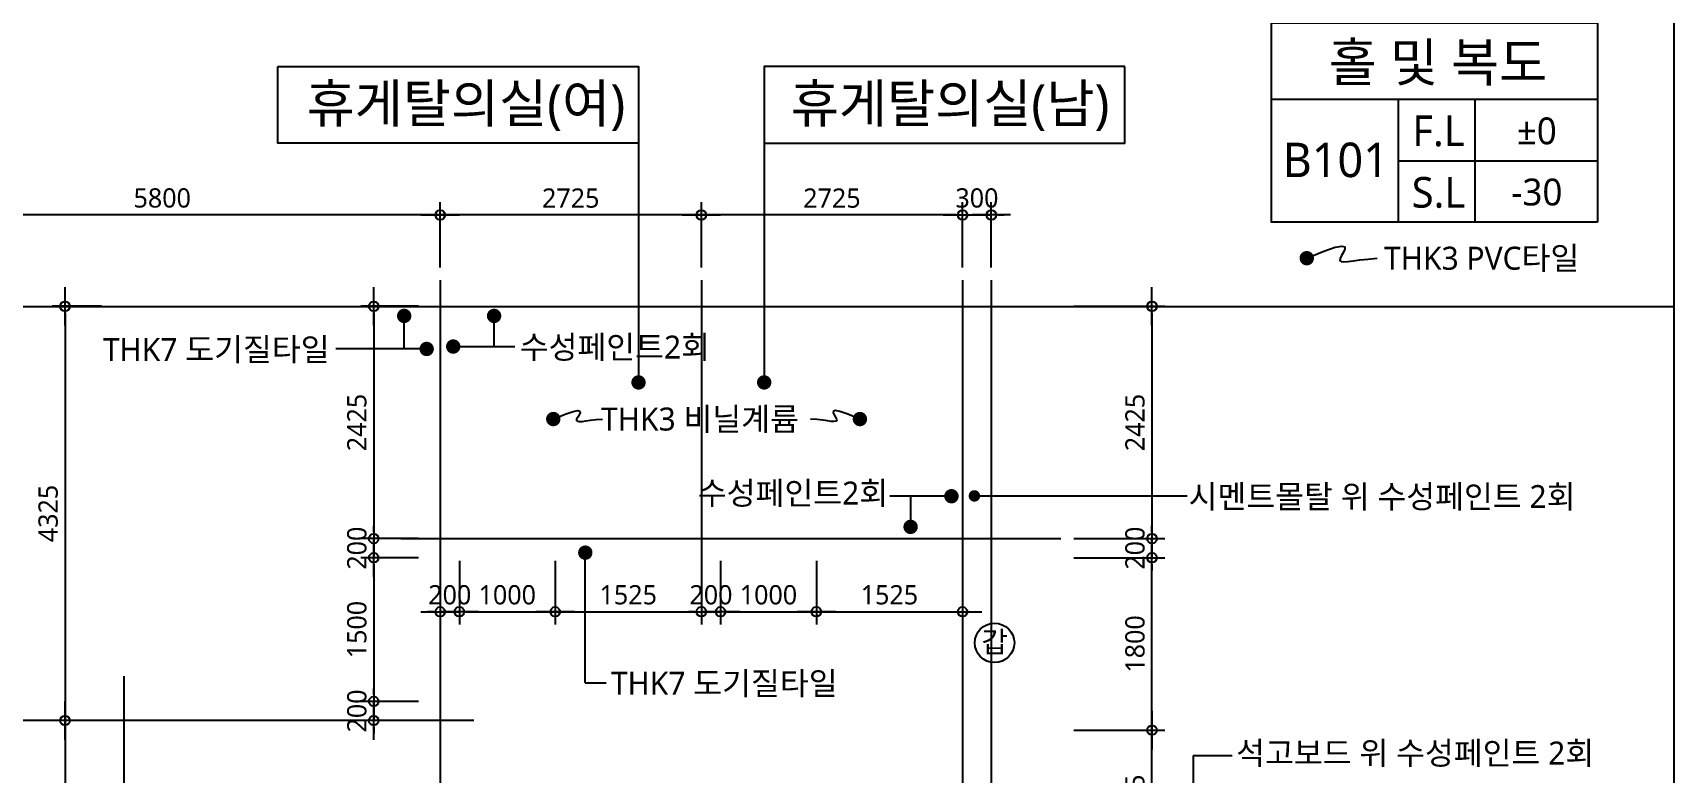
# Model space of a CAD drawing. Header units: millimetres. Extents: x 3775 to 244986, y 1861 to 55808.
# Drawn here: x 217558 to 234683, y 19108 to 26839 of the extents above; entities that cross this region are included whole.
import ezdxf
from ezdxf.enums import TextEntityAlignment as Align

# ---------------------------------------------------------------- set-up
doc = ezdxf.new("R2010")
doc.units = ezdxf.units.MM
doc.header["$LTSCALE"] = 100
doc.header["$MEASUREMENT"] = 0
doc.header["$PDSIZE"] = -10
doc.linetypes.add('CEN', pattern=[62, 60, -1, 0, -1])
doc.layers.get('0').update_dxf_attribs({"linetype": 'CONTINUOUS'})
doc.layers.get('Defpoints').update_dxf_attribs({"color": 171, "linetype": 'CONTINUOUS'})
for name, color, linetype in [('CEN(ST)', 1, 'CEN'), ('LED', 7, 'CONTINUOUS'), ('NDIM', 7, 'CONTINUOUS'), ('TEXT(MIN)', 7, 'CONTINUOUS'), ('TEXT(NOTE小)', 1, 'CONTINUOUS'), ('TEXT(실명)', 3, 'CONTINUOUS'), ('TEXT-기입', 6, 'CONTINUOUS'), ('TITLE', 7, 'CONTINUOUS')]:
    doc.layers.add(name, color=color, linetype=linetype)
doc.styles.add('CGS', font='cgse', dxfattribs={"bigfont": 'cgs'})
doc.styles.add('나눔바른고딕', font='NanumBarunGothic.ttf')
doc.dimstyles.new('NDIM 1200', dxfattribs={"dimscale": 75, "dimtxt": 3, "dimasz": 1, "dimexe": 2, "dimexo": 2, "dimgap": 1, "dimtad": 1, "dimdec": 0, "dimdsep": 46, "dimtxsty": 'CGS', "dimblk": 'DOT0', "dimcen": 1, "dimdle": 8, "dimclrd": 256, "dimclre": 256, "dimclrt": 256, "dimadec": 0, "dimazin": 0, "dimtfac": 1, "dimtdec": 0, "dimtix": 1, "dimtmove": 2, "dimatfit": 3, "dimldrblk": 'DOT0', "dimfxl": 1, "dimtolj": 1, "dimtzin": 0, "dimlwd": -1, "dimlwe": -1, "dimarcsym": 0})

# ---------------------------------------------------------------- blocks, each defined once
blk = doc.blocks.new('DOT0')
blk.add_line((-3, 0), (3, 0))
at = {"color": 6}
blk.add_circle((0, 0), 0.75, dxfattribs=at)
blk = doc.blocks.new('*D339')
at = {"layer": 'Defpoints', "color": 0, "ltscale": 0.4, "transparency": 16777216}
for p in [(234683, 28133), (236183, 28133), (234683, 23983)]:
    blk.add_point(p, dxfattribs=at)
at = {"layer": 'NDIM', "ltscale": 0.4, "transparency": 16777216}
for p, q in [((234883, 28133), (236383, 28133)), ((236183, 24083), (236183, 28033)), ((234883, 23983), (236383, 23983))]:
    blk.add_line(p, q, dxfattribs=at)
at = {"layer": 'NDIM', "ltscale": 0.4, "transparency": 16777216, "xscale": 100, "yscale": 100, "zscale": 100}
for p, rotation in [((236183, 28133), 90), ((236183, 23983), 270)]:
    blk.add_blockref('DOT0', p, dxfattribs=dict(at, rotation=rotation))
at = {"layer": 'NDIM', "ltscale": 0.4, "transparency": 16777216, "insert": (235920, 26058), "char_height": 300, "attachment_point": 5, "rotation": 90, "style": '나눔바른고딕'}
blk.add_mtext('\\A1;4150', dxfattribs=at)
blk = doc.blocks.new('*D340')
at = {"layer": 'Defpoints', "color": 0, "ltscale": 0.4, "transparency": 16777216}
for p in [(234683, 23983), (234683, 18033), (236183, 18033)]:
    blk.add_point(p, dxfattribs=at)
at = {"layer": 'NDIM', "ltscale": 0.4, "transparency": 16777216}
for p, q in [((234883, 23983), (236383, 23983)), ((236183, 23883), (236183, 18133)), ((234883, 18033), (236383, 18033))]:
    blk.add_line(p, q, dxfattribs=at)
at = {"layer": 'NDIM', "ltscale": 0.4, "transparency": 16777216, "xscale": 100, "yscale": 100, "zscale": 100}
for p, rotation in [((236183, 23983), 90), ((236183, 18033), 270)]:
    blk.add_blockref('DOT0', p, dxfattribs=dict(at, rotation=rotation))
at = {"layer": 'NDIM', "ltscale": 0.4, "transparency": 16777216, "insert": (235920, 21008), "char_height": 300, "attachment_point": 5, "rotation": 90, "style": '나눔바른고딕'}
blk.add_mtext('\\A1;5950', dxfattribs=at)
blk = doc.blocks.new('*D342')
at = {"layer": 'Defpoints', "color": 0, "ltscale": 0.4, "transparency": 16777216}
for p in [(234683, 28133), (234683, 11633), (236883, 11633)]:
    blk.add_point(p, dxfattribs=at)
at = {"layer": 'NDIM', "ltscale": 0.4, "transparency": 16777216}
for p, q in [((234883, 28133), (237083, 28133)), ((236883, 28033), (236883, 11733)), ((234883, 11633), (237083, 11633))]:
    blk.add_line(p, q, dxfattribs=at)
at = {"layer": 'NDIM', "ltscale": 0.4, "transparency": 16777216, "xscale": 100, "yscale": 100, "zscale": 100}
for p, rotation in [((236883, 28133), 90), ((236883, 11633), 270)]:
    blk.add_blockref('DOT0', p, dxfattribs=dict(at, rotation=rotation))
at = {"layer": 'NDIM', "ltscale": 0.4, "transparency": 16777216, "insert": (236620, 19883), "char_height": 300, "attachment_point": 5, "rotation": 90, "style": '나눔바른고딕'}
blk.add_mtext('\\A1;16500', dxfattribs=at)
blk = doc.blocks.new('*D456')
at = {"layer": 'Defpoints', "color": 0, "ltscale": 0.4, "transparency": 16777216}
for p in [(221808, 24937), (221808, 24256), (224533, 24256)]:
    blk.add_point(p, dxfattribs=at)
at = {"layer": 'NDIM', "ltscale": 0.4, "transparency": 16777216}
for p, q in [((221808, 24390), (221808, 25071)), ((224533, 24390), (224533, 25071)), ((224466, 24937), (221875, 24937))]:
    blk.add_line(p, q, dxfattribs=at)
at = {"layer": 'NDIM', "ltscale": 0.4, "transparency": 16777216, "xscale": 67, "yscale": 67, "zscale": 67, "rotation": 180}
blk.add_blockref('DOT0', (221808, 24937), dxfattribs=at)
at = {"layer": 'NDIM', "ltscale": 0.4, "transparency": 16777216, "xscale": 67, "yscale": 67, "zscale": 67}
blk.add_blockref('DOT0', (224533, 24937), dxfattribs=at)
at = {"layer": 'NDIM', "ltscale": 0.4, "transparency": 16777216, "insert": (223170, 25112), "char_height": 201, "attachment_point": 5, "style": '나눔바른고딕'}
blk.add_mtext('\\A1;2725', dxfattribs=at)
blk = doc.blocks.new('*D457')
at = {"layer": 'Defpoints', "color": 0, "ltscale": 0.4, "transparency": 16777216}
for p in [(224533, 24937), (224533, 24256), (227258, 24256)]:
    blk.add_point(p, dxfattribs=at)
at = {"layer": 'NDIM', "ltscale": 0.4, "transparency": 16777216}
for p, q in [((224533, 24390), (224533, 25071)), ((227258, 24390), (227258, 25071)), ((227191, 24937), (224600, 24937))]:
    blk.add_line(p, q, dxfattribs=at)
at = {"layer": 'NDIM', "ltscale": 0.4, "transparency": 16777216, "xscale": 67, "yscale": 67, "zscale": 67, "rotation": 180}
blk.add_blockref('DOT0', (224533, 24937), dxfattribs=at)
at = {"layer": 'NDIM', "ltscale": 0.4, "transparency": 16777216, "xscale": 67, "yscale": 67, "zscale": 67}
blk.add_blockref('DOT0', (227258, 24937), dxfattribs=at)
at = {"layer": 'NDIM', "ltscale": 0.4, "transparency": 16777216, "insert": (225895, 25112), "char_height": 201, "attachment_point": 5, "style": '나눔바른고딕'}
blk.add_mtext('\\A1;2725', dxfattribs=at)
blk = doc.blocks.new('*D458')
at = {"layer": 'Defpoints', "color": 0, "ltscale": 0.4, "transparency": 16777216}
for p in [(227558, 24937), (227258, 24256), (227558, 24256)]:
    blk.add_point(p, dxfattribs=at)
at = {"layer": 'NDIM', "ltscale": 0.4, "transparency": 16777216}
for p, q in [((227258, 24390), (227258, 25071)), ((227558, 24390), (227558, 25071)), ((227191, 24937), (227124, 24937)), ((227258, 24937), (227558, 24937)), ((227625, 24937), (227692, 24937))]:
    blk.add_line(p, q, dxfattribs=at)
at = {"layer": 'NDIM', "ltscale": 0.4, "transparency": 16777216, "xscale": 67, "yscale": 67, "zscale": 67}
blk.add_blockref('DOT0', (227258, 24937), dxfattribs=at)
at = {"layer": 'NDIM', "ltscale": 0.4, "transparency": 16777216, "xscale": 67, "yscale": 67, "zscale": 67, "rotation": 180}
blk.add_blockref('DOT0', (227558, 24937), dxfattribs=at)
at = {"layer": 'NDIM', "ltscale": 0.4, "transparency": 16777216, "insert": (227408, 25113), "char_height": 201, "attachment_point": 5, "style": '나눔바른고딕'}
blk.add_mtext('\\A1;300', dxfattribs=at)
blk = doc.blocks.new('*D477')
at = {"layer": 'Defpoints', "color": 0, "ltscale": 0.4, "transparency": 16777216}
for p in [(221716, 23983), (221115, 21558), (221716, 21558)]:
    blk.add_point(p, dxfattribs=at)
at = {"layer": 'NDIM', "ltscale": 0.4, "transparency": 16777216}
for p, q in [((221582, 23983), (220981, 23983)), ((221115, 23916), (221115, 21625)), ((221582, 21558), (220981, 21558))]:
    blk.add_line(p, q, dxfattribs=at)
at = {"layer": 'NDIM', "ltscale": 0.4, "transparency": 16777216, "xscale": 67, "yscale": 67, "zscale": 67}
for p, rotation in [((221115, 23983), 90), ((221115, 21558), 270)]:
    blk.add_blockref('DOT0', p, dxfattribs=dict(at, rotation=rotation))
at = {"layer": 'NDIM', "ltscale": 0.4, "transparency": 16777216, "insert": (220939, 22770), "char_height": 201, "attachment_point": 5, "rotation": 90, "style": '나눔바른고딕'}
blk.add_mtext('\\A1;2425', dxfattribs=at)
blk = doc.blocks.new('*D478')
at = {"layer": 'Defpoints', "color": 0, "ltscale": 0.4, "transparency": 16777216}
for p in [(221716, 21558), (221115, 21358), (221716, 21358)]:
    blk.add_point(p, dxfattribs=at)
at = {"layer": 'NDIM', "ltscale": 0.4, "transparency": 16777216}
for p, q in [((221115, 21625), (221115, 21692)), ((221582, 21558), (220981, 21558)), ((221115, 21558), (221115, 21358)), ((221582, 21358), (220981, 21358)), ((221115, 21291), (221115, 21224))]:
    blk.add_line(p, q, dxfattribs=at)
at = {"layer": 'NDIM', "ltscale": 0.4, "transparency": 16777216, "xscale": 67, "yscale": 67, "zscale": 67}
for p, rotation in [((221115, 21558), 270), ((221115, 21358), 90)]:
    blk.add_blockref('DOT0', p, dxfattribs=dict(at, rotation=rotation))
at = {"layer": 'NDIM', "ltscale": 0.4, "transparency": 16777216, "insert": (220939, 21458), "char_height": 201, "attachment_point": 5, "rotation": 90, "style": '나눔바른고딕'}
blk.add_mtext('\\A1;200', dxfattribs=at)
blk = doc.blocks.new('*D479')
at = {"layer": 'Defpoints', "color": 0, "ltscale": 0.4, "transparency": 16777216}
for p in [(221716, 21358), (221115, 19858), (221716, 19858)]:
    blk.add_point(p, dxfattribs=at)
at = {"layer": 'NDIM', "ltscale": 0.4, "transparency": 16777216}
for p, q in [((221582, 21358), (220981, 21358)), ((221115, 21291), (221115, 19925)), ((221582, 19858), (220981, 19858))]:
    blk.add_line(p, q, dxfattribs=at)
at = {"layer": 'NDIM', "ltscale": 0.4, "transparency": 16777216, "xscale": 67, "yscale": 67, "zscale": 67}
for p, rotation in [((221115, 21358), 90), ((221115, 19858), 270)]:
    blk.add_blockref('DOT0', p, dxfattribs=dict(at, rotation=rotation))
at = {"layer": 'NDIM', "ltscale": 0.4, "transparency": 16777216, "insert": (220939, 20608), "char_height": 201, "attachment_point": 5, "rotation": 90, "style": '나눔바른고딕'}
blk.add_mtext('\\A1;1500', dxfattribs=at)
blk = doc.blocks.new('*D480')
at = {"layer": 'Defpoints', "color": 0, "ltscale": 0.4, "transparency": 16777216}
for p in [(221716, 19858), (221115, 19658), (221716, 19658)]:
    blk.add_point(p, dxfattribs=at)
at = {"layer": 'NDIM', "ltscale": 0.4, "transparency": 16777216}
for p, q in [((221115, 19925), (221115, 19992)), ((221582, 19858), (220981, 19858)), ((221115, 19858), (221115, 19658)), ((221582, 19658), (220981, 19658)), ((221115, 19591), (221115, 19524))]:
    blk.add_line(p, q, dxfattribs=at)
at = {"layer": 'NDIM', "ltscale": 0.4, "transparency": 16777216, "xscale": 67, "yscale": 67, "zscale": 67}
for p, rotation in [((221115, 19858), 270), ((221115, 19658), 90)]:
    blk.add_blockref('DOT0', p, dxfattribs=dict(at, rotation=rotation))
at = {"layer": 'NDIM', "ltscale": 0.4, "transparency": 16777216, "insert": (220939, 19758), "char_height": 201, "attachment_point": 5, "rotation": 90, "style": '나눔바른고딕'}
blk.add_mtext('\\A1;200', dxfattribs=at)
blk = doc.blocks.new('*D481')
at = {"layer": 'Defpoints', "color": 0, "ltscale": 0.4, "transparency": 16777216}
for p in [(218408, 19658), (217894, 15258), (218408, 15258)]:
    blk.add_point(p, dxfattribs=at)
at = {"layer": 'NDIM', "ltscale": 0.4, "transparency": 16777216}
for p, q in [((218274, 19658), (217760, 19658)), ((217894, 19591), (217894, 15325)), ((218274, 15258), (217760, 15258))]:
    blk.add_line(p, q, dxfattribs=at)
at = {"layer": 'NDIM', "ltscale": 0.4, "transparency": 16777216, "xscale": 67, "yscale": 67, "zscale": 67}
for p, rotation in [((217894, 19658), 90), ((217894, 15258), 270)]:
    blk.add_blockref('DOT0', p, dxfattribs=dict(at, rotation=rotation))
at = {"layer": 'NDIM', "ltscale": 0.4, "transparency": 16777216, "insert": (217718, 17458), "char_height": 201, "attachment_point": 5, "rotation": 90, "style": '나눔바른고딕'}
blk.add_mtext('\\A1;4400', dxfattribs=at)
blk = doc.blocks.new('*D488')
at = {"layer": 'Defpoints', "color": 0, "ltscale": 0.4, "transparency": 16777216}
for p in [(218408, 23983), (217894, 19658), (218408, 19658)]:
    blk.add_point(p, dxfattribs=at)
at = {"layer": 'NDIM', "ltscale": 0.4, "transparency": 16777216}
for p, q in [((218274, 23983), (217760, 23983)), ((217894, 23916), (217894, 19725)), ((218274, 19658), (217760, 19658))]:
    blk.add_line(p, q, dxfattribs=at)
at = {"layer": 'NDIM', "ltscale": 0.4, "transparency": 16777216, "xscale": 67, "yscale": 67, "zscale": 67}
for p, rotation in [((217894, 23983), 90), ((217894, 19658), 270)]:
    blk.add_blockref('DOT0', p, dxfattribs=dict(at, rotation=rotation))
at = {"layer": 'NDIM', "ltscale": 0.4, "transparency": 16777216, "insert": (217718, 21820), "char_height": 201, "attachment_point": 5, "rotation": 90, "style": '나눔바른고딕'}
blk.add_mtext('\\A1;4325', dxfattribs=at)
blk = doc.blocks.new('*D489')
at = {"layer": 'Defpoints', "color": 0, "ltscale": 0.4, "transparency": 16777216}
for p in [(221808, 21458), (222008, 21458), (222008, 20794)]:
    blk.add_point(p, dxfattribs=at)
at = {"layer": 'NDIM', "ltscale": 0.4, "transparency": 16777216}
for p, q in [((221808, 21324), (221808, 20660)), ((222008, 21324), (222008, 20660)), ((221741, 20794), (221674, 20794)), ((221808, 20794), (222008, 20794)), ((222075, 20794), (222142, 20794))]:
    blk.add_line(p, q, dxfattribs=at)
at = {"layer": 'NDIM', "ltscale": 0.4, "transparency": 16777216, "xscale": 67, "yscale": 67, "zscale": 67}
blk.add_blockref('DOT0', (221808, 20794), dxfattribs=at)
at = {"layer": 'NDIM', "ltscale": 0.4, "transparency": 16777216, "xscale": 67, "yscale": 67, "zscale": 67, "rotation": 180}
blk.add_blockref('DOT0', (222008, 20794), dxfattribs=at)
at = {"layer": 'NDIM', "ltscale": 0.4, "transparency": 16777216, "insert": (221908, 20970), "char_height": 201, "attachment_point": 5, "style": '나눔바른고딕'}
blk.add_mtext('\\A1;200', dxfattribs=at)
blk = doc.blocks.new('*D490')
at = {"layer": 'Defpoints', "color": 0, "ltscale": 0.4, "transparency": 16777216}
for p in [(222008, 21458), (223008, 21458), (223008, 20794)]:
    blk.add_point(p, dxfattribs=at)
at = {"layer": 'NDIM', "ltscale": 0.4, "transparency": 16777216}
for p, q in [((222008, 21324), (222008, 20660)), ((223008, 21324), (223008, 20660)), ((222075, 20794), (222941, 20794))]:
    blk.add_line(p, q, dxfattribs=at)
at = {"layer": 'NDIM', "ltscale": 0.4, "transparency": 16777216, "xscale": 67, "yscale": 67, "zscale": 67, "rotation": 180}
blk.add_blockref('DOT0', (222008, 20794), dxfattribs=at)
at = {"layer": 'NDIM', "ltscale": 0.4, "transparency": 16777216, "xscale": 67, "yscale": 67, "zscale": 67}
blk.add_blockref('DOT0', (223008, 20794), dxfattribs=at)
at = {"layer": 'NDIM', "ltscale": 0.4, "transparency": 16777216, "insert": (222508, 20970), "char_height": 201, "attachment_point": 5, "style": '나눔바른고딕'}
blk.add_mtext('\\A1;1000', dxfattribs=at)
blk = doc.blocks.new('*D491')
at = {"layer": 'Defpoints', "color": 0, "ltscale": 0.4, "transparency": 16777216}
for p in [(223008, 21458), (224533, 21458), (224533, 20794)]:
    blk.add_point(p, dxfattribs=at)
at = {"layer": 'NDIM', "ltscale": 0.4, "transparency": 16777216}
for p, q in [((223008, 21324), (223008, 20660)), ((224533, 21324), (224533, 20660)), ((223075, 20794), (224466, 20794))]:
    blk.add_line(p, q, dxfattribs=at)
at = {"layer": 'NDIM', "ltscale": 0.4, "transparency": 16777216, "xscale": 67, "yscale": 67, "zscale": 67, "rotation": 180}
blk.add_blockref('DOT0', (223008, 20794), dxfattribs=at)
at = {"layer": 'NDIM', "ltscale": 0.4, "transparency": 16777216, "xscale": 67, "yscale": 67, "zscale": 67}
blk.add_blockref('DOT0', (224533, 20794), dxfattribs=at)
at = {"layer": 'NDIM', "ltscale": 0.4, "transparency": 16777216, "insert": (223770, 20970), "char_height": 201, "attachment_point": 5, "style": '나눔바른고딕'}
blk.add_mtext('\\A1;1525', dxfattribs=at)
blk = doc.blocks.new('*D492')
at = {"layer": 'Defpoints', "color": 0, "ltscale": 0.4, "transparency": 16777216}
for p in [(224533, 21458), (224733, 21458), (224733, 20794)]:
    blk.add_point(p, dxfattribs=at)
at = {"layer": 'NDIM', "ltscale": 0.4, "transparency": 16777216}
for p, q in [((224533, 21324), (224533, 20660)), ((224733, 21324), (224733, 20660)), ((224466, 20794), (224399, 20794)), ((224533, 20794), (224733, 20794)), ((224800, 20794), (224867, 20794))]:
    blk.add_line(p, q, dxfattribs=at)
at = {"layer": 'NDIM', "ltscale": 0.4, "transparency": 16777216, "xscale": 67, "yscale": 67, "zscale": 67}
blk.add_blockref('DOT0', (224533, 20794), dxfattribs=at)
at = {"layer": 'NDIM', "ltscale": 0.4, "transparency": 16777216, "xscale": 67, "yscale": 67, "zscale": 67, "rotation": 180}
blk.add_blockref('DOT0', (224733, 20794), dxfattribs=at)
at = {"layer": 'NDIM', "ltscale": 0.4, "transparency": 16777216, "insert": (224633, 20970), "char_height": 201, "attachment_point": 5, "style": '나눔바른고딕'}
blk.add_mtext('\\A1;200', dxfattribs=at)
blk = doc.blocks.new('*D493')
at = {"layer": 'Defpoints', "color": 0, "ltscale": 0.4, "transparency": 16777216}
for p in [(224733, 21458), (225733, 21458), (225733, 20794)]:
    blk.add_point(p, dxfattribs=at)
at = {"layer": 'NDIM', "ltscale": 0.4, "transparency": 16777216}
for p, q in [((224733, 21324), (224733, 20660)), ((225733, 21324), (225733, 20660)), ((224800, 20794), (225666, 20794))]:
    blk.add_line(p, q, dxfattribs=at)
at = {"layer": 'NDIM', "ltscale": 0.4, "transparency": 16777216, "xscale": 67, "yscale": 67, "zscale": 67, "rotation": 180}
blk.add_blockref('DOT0', (224733, 20794), dxfattribs=at)
at = {"layer": 'NDIM', "ltscale": 0.4, "transparency": 16777216, "xscale": 67, "yscale": 67, "zscale": 67}
blk.add_blockref('DOT0', (225733, 20794), dxfattribs=at)
at = {"layer": 'NDIM', "ltscale": 0.4, "transparency": 16777216, "insert": (225233, 20970), "char_height": 201, "attachment_point": 5, "style": '나눔바른고딕'}
blk.add_mtext('\\A1;1000', dxfattribs=at)
blk = doc.blocks.new('*D494')
at = {"layer": 'Defpoints', "color": 0, "ltscale": 0.4, "transparency": 16777216}
for p in [(225733, 21458), (227258, 21458), (227258, 20794)]:
    blk.add_point(p, dxfattribs=at)
at = {"layer": 'NDIM', "ltscale": 0.4, "transparency": 16777216}
for p, q in [((225733, 21324), (225733, 20660)), ((227258, 21324), (227258, 20660)), ((225800, 20794), (227191, 20794))]:
    blk.add_line(p, q, dxfattribs=at)
at = {"layer": 'NDIM', "ltscale": 0.4, "transparency": 16777216, "xscale": 67, "yscale": 67, "zscale": 67, "rotation": 180}
blk.add_blockref('DOT0', (225733, 20794), dxfattribs=at)
at = {"layer": 'NDIM', "ltscale": 0.4, "transparency": 16777216, "xscale": 67, "yscale": 67, "zscale": 67}
blk.add_blockref('DOT0', (227258, 20794), dxfattribs=at)
at = {"layer": 'NDIM', "ltscale": 0.4, "transparency": 16777216, "insert": (226495, 20970), "char_height": 201, "attachment_point": 5, "style": '나눔바른고딕'}
blk.add_mtext('\\A1;1525', dxfattribs=at)
blk = doc.blocks.new('*D501')
at = {"layer": 'Defpoints', "color": 0, "ltscale": 0.4, "transparency": 16777216}
for p in [(228284, 23983), (228284, 21558), (229234, 21558)]:
    blk.add_point(p, dxfattribs=at)
at = {"layer": 'NDIM', "ltscale": 0.4, "transparency": 16777216}
for p, q in [((228418, 23983), (229368, 23983)), ((229234, 23916), (229234, 21625)), ((228418, 21558), (229368, 21558))]:
    blk.add_line(p, q, dxfattribs=at)
at = {"layer": 'NDIM', "ltscale": 0.4, "transparency": 16777216, "xscale": 67, "yscale": 67, "zscale": 67}
for p, rotation in [((229234, 23983), 90), ((229234, 21558), 270)]:
    blk.add_blockref('DOT0', p, dxfattribs=dict(at, rotation=rotation))
at = {"layer": 'NDIM', "ltscale": 0.4, "transparency": 16777216, "insert": (229058, 22770), "char_height": 201, "attachment_point": 5, "rotation": 90, "style": '나눔바른고딕'}
blk.add_mtext('\\A1;2425', dxfattribs=at)
blk = doc.blocks.new('*D502')
at = {"layer": 'Defpoints', "color": 0, "ltscale": 0.4, "transparency": 16777216}
for p in [(228284, 21558), (229234, 21558), (228284, 21358)]:
    blk.add_point(p, dxfattribs=at)
at = {"layer": 'NDIM', "ltscale": 0.4, "transparency": 16777216}
for p, q in [((229234, 21625), (229234, 21692)), ((228418, 21558), (229368, 21558)), ((229234, 21358), (229234, 21558)), ((228418, 21358), (229368, 21358)), ((229234, 21291), (229234, 21224))]:
    blk.add_line(p, q, dxfattribs=at)
at = {"layer": 'NDIM', "ltscale": 0.4, "transparency": 16777216, "xscale": 67, "yscale": 67, "zscale": 67}
for p, rotation in [((229234, 21558), 270), ((229234, 21358), 90)]:
    blk.add_blockref('DOT0', p, dxfattribs=dict(at, rotation=rotation))
at = {"layer": 'NDIM', "ltscale": 0.4, "transparency": 16777216, "insert": (229058, 21458), "char_height": 201, "attachment_point": 5, "rotation": 90, "style": '나눔바른고딕'}
blk.add_mtext('\\A1;200', dxfattribs=at)
blk = doc.blocks.new('*D503')
at = {"layer": 'Defpoints', "color": 0, "ltscale": 0.4, "transparency": 16777216}
for p in [(228284, 21358), (229234, 21358), (228284, 19558)]:
    blk.add_point(p, dxfattribs=at)
at = {"layer": 'NDIM', "ltscale": 0.4, "transparency": 16777216}
for p, q in [((228418, 21358), (229368, 21358)), ((229234, 19625), (229234, 21291)), ((228418, 19558), (229368, 19558))]:
    blk.add_line(p, q, dxfattribs=at)
at = {"layer": 'NDIM', "ltscale": 0.4, "transparency": 16777216, "xscale": 67, "yscale": 67, "zscale": 67}
for p, rotation in [((229234, 21358), 90), ((229234, 19558), 270)]:
    blk.add_blockref('DOT0', p, dxfattribs=dict(at, rotation=rotation))
at = {"layer": 'NDIM', "ltscale": 0.4, "transparency": 16777216, "insert": (229058, 20458), "char_height": 201, "attachment_point": 5, "rotation": 90, "style": '나눔바른고딕'}
blk.add_mtext('\\A1;1800', dxfattribs=at)
blk = doc.blocks.new('*D504')
at = {"layer": 'Defpoints', "color": 0, "ltscale": 0.4, "transparency": 16777216}
for p in [(228284, 19558), (229234, 19558), (228284, 18033)]:
    blk.add_point(p, dxfattribs=at)
at = {"layer": 'NDIM', "ltscale": 0.4, "transparency": 16777216}
for p, q in [((228418, 19558), (229368, 19558)), ((229234, 18100), (229234, 19491)), ((228418, 18033), (229368, 18033))]:
    blk.add_line(p, q, dxfattribs=at)
at = {"layer": 'NDIM', "ltscale": 0.4, "transparency": 16777216, "xscale": 67, "yscale": 67, "zscale": 67}
for p, rotation in [((229234, 19558), 90), ((229234, 18033), 270)]:
    blk.add_blockref('DOT0', p, dxfattribs=dict(at, rotation=rotation))
at = {"layer": 'NDIM', "ltscale": 0.4, "transparency": 16777216, "insert": (229058, 18795), "char_height": 201, "attachment_point": 5, "rotation": 90, "style": '나눔바른고딕'}
blk.add_mtext('\\A1;1525', dxfattribs=at)
blk = doc.blocks.new('A$C51E23882')
at = {"layer": 'TITLE'}
blk.add_lwpolyline([(8500, 0), (0, 0), (0, 5200), (8500, 5200)], close=True, dxfattribs=at)
for points in [[(8500, 3200), (0, 3200)], [(3300, 3200), (3300, 0)], [(5300, 3200), (5300, 0)], [(3300, 1600), (8500, 1600)]]:
    blk.add_lwpolyline(points, dxfattribs=at)
at = {"layer": 'TITLE', "style": '나눔바른고딕'}
for s, p in [('F.L', (4352, 2378)), ('S.L', (4352, 778))]:
    blk.add_text(s, height=800, dxfattribs=at).set_placement(p, align=Align.MIDDLE)
blk = doc.blocks.new('*D517')
at = {"layer": 'Defpoints', "color": 0, "ltscale": 0.4, "transparency": 16777216}
for p in [(216008, 24937), (216008, 24256), (221808, 24256)]:
    blk.add_point(p, dxfattribs=at)
at = {"layer": 'NDIM', "ltscale": 0.4, "transparency": 16777216}
for p, q in [((216008, 24390), (216008, 25071)), ((221808, 24390), (221808, 25071)), ((221741, 24937), (216075, 24937))]:
    blk.add_line(p, q, dxfattribs=at)
at = {"layer": 'NDIM', "ltscale": 0.4, "transparency": 16777216, "xscale": 67, "yscale": 67, "zscale": 67, "rotation": 180}
blk.add_blockref('DOT0', (216008, 24937), dxfattribs=at)
at = {"layer": 'NDIM', "ltscale": 0.4, "transparency": 16777216, "xscale": 67, "yscale": 67, "zscale": 67}
blk.add_blockref('DOT0', (221808, 24937), dxfattribs=at)
at = {"layer": 'NDIM', "ltscale": 0.4, "transparency": 16777216, "insert": (218908, 25113), "char_height": 201, "attachment_point": 5, "style": '나눔바른고딕'}
blk.add_mtext('\\A1;5800', dxfattribs=at)
blk = doc.blocks.new('갑종방화문표기')
at = {"layer": 'TEXT(NOTE小)'}
blk.add_circle((0, 0), 150, dxfattribs=at)
at = {"layer": 'TEXT(NOTE小)', "style": '나눔바른고딕'}
blk.add_text('갑', height=160, dxfattribs=at).set_placement((1, 7), align=Align.MIDDLE_CENTER)
blk = doc.blocks.new('_Dot')
at = {"color": 0, "linetype": 'ByBlock', "lineweight": -2}
blk.add_line((-0.5, 0), (-1, 0), dxfattribs=at)
at = {"color": 0, "linetype": 'ByBlock', "const_width": 0.5}
blk.add_lwpolyline([(-0.25, 0, 1), (0.25, 0, 1)], format="xyb", close=True, dxfattribs=at)

msp = doc.modelspace()

# ---------------------------------------------------------------- linework, layer by layer
at = {"ltscale": 10000}
for p, q in [((223877.3, 25686.3), (223877.3, 23188.3)), ((225188.3, 25686.3), (225188.3, 23188.3)), ((221432.4, 23538.1), (221432.4, 23882.8)), ((222370.2, 23563), (222370.2, 23882.8)), ((226716.2, 21999.9), (226716.2, 21680.1)), ((223322.2, 20053), (223322.2, 21411.1)), ((229664.6, 19294.3), (229664.6, 18467.8)), ((229664.6, 19294.3), (230071.8, 19294.3))]:
    msp.add_line(p, q, dxfattribs=at)
for points in [[(220115.3, 26486.3), (223877.3, 26486.3), (223877.3, 25686.3), (220115.3, 25686.3)], [(228950.2, 26486.3), (225188.3, 26486.3), (225188.3, 25686.3), (228950.2, 25686.3)]]:
    msp.add_lwpolyline(points, close=True, dxfattribs=at)
at = {"layer": 'CEN(ST)', "ltscale": 10000}
for p, q in [((221807.8, 24255.8), (221807.8, 14956.9)), ((224532.8, 24255.8), (224532.8, 21232.1)), ((227257.8, 24255.8), (227257.8, 8381.8)), ((227557.8, 24255.8), (227557.8, 8381.8)), ((170790, 23982.8), (234682.7, 23982.8)), ((221398.9, 21557.8), (228284.5, 21557.8)), ((218507.8, 20123), (218507.8, 8381.8)), ((222157.3, 19657.8), (208647.3, 19657.8))]:
    msp.add_line(p, q, dxfattribs=at)
at = {"layer": 'Defpoints', "ltscale": 10000}
msp.add_lwpolyline([(170790, 8381.8), (234682.7, 8381.8), (234682.7, 51732.8), (170790, 51732.8)], close=True, dxfattribs=at)
at = {"layer": 'LED', "const_width": 75}
for points in [[(230849.5, 24522.9, -1), (230849.5, 24447.9, -1)], [(221432.4, 23920.3, -1), (221432.4, 23845.3, -1)], [(222370.2, 23920.3, -1), (222370.2, 23845.3, -1)], [(223877.3, 23225.8, -1), (223877.3, 23150.8, -1)], [(225188.3, 23225.8, -1), (225188.3, 23150.8, -1)], [(222988, 22843.4, -1), (222988, 22768.4, -1)], [(226187.2, 22843.4, 1), (226187.2, 22768.4, 1)], [(226716.2, 21642.6, -1), (226716.2, 21717.6, -1)], [(223322.2, 21448.6, -1), (223322.2, 21373.6, -1)]]:
    msp.add_lwpolyline(points, format="xyb", close=True, dxfattribs=at)
at = {"layer": 'LED'}
for points in [[(230849.5, 24485.4), (231028, 24559.8), (231146.3, 24599.9), (231215.3, 24612.3), (231245.6, 24603.3), (231248.2, 24579.3), (231233.9, 24547), (231213.4, 24512.7), (231197.6, 24482.9), (231195.4, 24462.7), (231208.3, 24451.8), (231236.1, 24448.4), (231278.3, 24450.9), (231334.6, 24457.5), (231404.6, 24466.6), (231488, 24476.5), (231584.5, 24485.4)], [(222988, 22805.9), (223113, 22858), (223195.8, 22886.1), (223244.1, 22894.8), (223265.3, 22888.4), (223267.1, 22871.7), (223257.1, 22849.1), (223242.7, 22825.1), (223231.7, 22804.2), (223230.1, 22790.1), (223239.2, 22782.4), (223258.6, 22780), (223288.2, 22781.8), (223327.6, 22786.4), (223376.6, 22792.8), (223435, 22799.7), (223502.5, 22805.9)], [(226187.2, 22805.9), (226062.2, 22858), (225979.4, 22886.1), (225931.1, 22894.8), (225909.9, 22888.4), (225908, 22871.7), (225918.1, 22849.1), (225932.4, 22825.1), (225943.5, 22804.2), (225945, 22790.1), (225936, 22782.4), (225916.5, 22780), (225887, 22781.8), (225847.6, 22786.4), (225798.6, 22792.8), (225740.2, 22799.7), (225672.7, 22805.9)]]:
    msp.add_lwpolyline(points, dxfattribs=at)
at = {"layer": 'LED', "const_width": 75, "elevation": 0}
for points in [[(221944.1, 23600.5, 1), (221944.1, 23525.5, 1)], [(221667, 23575.6, -1), (221667, 23500.6, -1)], [(227142.3, 21962.4, 1), (227142.3, 22037.4, 1)]]:
    msp.add_lwpolyline(points, format="xyb", close=True, dxfattribs=at)
at = {"layer": 'LED', "elevation": 0}
for points in [[(221667, 23538.1), (220717.5, 23538.1)], [(221944.1, 23563), (222587.9, 23563)], [(227142.3, 21999.9), (226498.5, 21999.9)], [(223322.2, 20053), (223539.9, 20053)]]:
    msp.add_lwpolyline(points, dxfattribs=at)
at = {"layer": 'NDIM', "ltscale": 10000}
msp.add_lwpolyline([(227501.7, 22003.5), (229600, 22003.5)], dxfattribs=at)

# ---------------------------------------------------------------- block references
for name, p, xscale, yscale, zscale in [('A$C51E23882', (230483.1, 24861.1), 0.4, 0.4, 0.4), ('갑종방화문표기', (227592.5, 20468.8), 1.374308074059935, 1.374308074059935, 1.374308074059935)]:
    msp.add_blockref(name, p, dxfattribs=dict(xscale=xscale, yscale=yscale, zscale=zscale))
at = {"layer": 'NDIM', "ltscale": 10000, "xscale": 120, "yscale": 120, "zscale": 120, "rotation": 180}
msp.add_blockref('_Dot', (227381.7, 22003.5), dxfattribs=at)

# ---------------------------------------------------------------- texts
at = {"layer": 'TEXT(MIN)', "style": '나눔바른고딕'}
for s, p in [('THK3 PVC타일', (231656.6, 24485.4)), ('THK7 도기질타일', (218288.9, 23532)), ('수성페인트2회', (222637.2, 23557)), ('THK3 비닐계륨', (223487.1, 22805.9)), ('수성페인트2회', (224495.6, 22033)), ('THK7 도기질타일', (223589.2, 20046.9))]:
    msp.add_text(s, height=240, dxfattribs=at).set_placement(p, align=Align.MIDDLE_LEFT)
for s, p in [('시멘트몰탈 위 수성페인트 2회', (233653.2, 21996.6)), ('석고보드 위 수성페인트 2회', (233848.1, 19318.8))]:
    msp.add_text(s, height=240, dxfattribs=at).set_placement(p, align=Align.MIDDLE_RIGHT)
at = {"layer": 'TEXT(실명)', "style": '나눔바른고딕'}
for s, p in [('홀 및 복도', (232218.2, 26538.8)), ('휴게탈의실(여)', (222076.6, 26084)), ('휴게탈의실(남)', (227128.3, 26084))]:
    msp.add_text(s, height=400, dxfattribs=at).set_placement(p, align=Align.MIDDLE)
at = {"layer": 'TEXT-기입', "style": '나눔바른고딕'}
for s, p in [('±0', (233249.2, 25815.1)), ('-30', (233249.5, 25176.3))]:
    msp.add_text(s, height=280, dxfattribs=at).set_placement(p, align=Align.MIDDLE)
msp.add_text('B101', height=360, dxfattribs=at).set_placement((231151.6, 25511.8), align=Align.MIDDLE_CENTER)

# ---------------------------------------------------------------- dimensions: what is measured, and where the dimension line sits
at = {"layer": 'NDIM', "ltscale": 0.4}
for base, p1, p2, angle, override, picture, middle in [((236182.7, 28132.8), (234682.7, 23982.8), (234682.7, 28132.8), 90, {"dimscale": 100, "dimtxsty": '나눔바른고딕'}, '*D339', (235919.8, 26057.8)), ((236882.7, 11632.8), (234682.7, 28132.8), (234682.7, 11632.8), 270, {"dimscale": 100, "dimtxsty": '나눔바른고딕'}, '*D342', (236619.6, 19882.8)), ((216007.8, 24936.7), (221807.8, 24255.8), (216007.8, 24255.8), 180, {"dimscale": 67, "dimtxsty": '나눔바른고딕'}, '*D517', (218907.8, 25112.8)), ((221807.8, 24936.7), (224532.8, 24255.8), (221807.8, 24255.8), 180, {"dimscale": 67, "dimtxsty": '나눔바른고딕'}, '*D456', (223170.3, 25112.4)), ((224532.8, 24936.7), (227257.8, 24255.8), (224532.8, 24255.8), 180, {"dimscale": 67, "dimtxsty": '나눔바른고딕'}, '*D457', (225895.3, 25112.4)), ((217894.1, 19657.8), (218407.8, 23982.8), (218407.8, 19657.8), 270, {"dimscale": 67, "dimtxsty": '나눔바른고딕'}, '*D488', (217718.2, 21820.3)), ((221115.2, 21557.8), (221716.2, 23982.8), (221716.2, 21557.8), 270, {"dimscale": 67, "dimtxsty": '나눔바른고딕'}, '*D477', (220939.5, 22770.3)), ((229234, 21557.8), (228284.5, 23982.8), (228284.5, 21557.8), 270, {"dimscale": 67, "dimtxsty": '나눔바른고딕'}, '*D501', (229058.3, 22770.3)), ((236182.7, 18032.8), (234682.7, 23982.8), (234682.7, 18032.8), 270, {"dimscale": 100, "dimtxsty": '나눔바른고딕'}, '*D340', (235919.6, 21007.8)), ((221115.2, 21357.8), (221716.2, 21557.8), (221716.2, 21357.8), 270, {"dimscale": 67, "dimtxsty": '나눔바른고딕'}, '*D478', (220939.1, 21457.8)), ((229234, 21557.8), (228284.5, 21357.8), (228284.5, 21557.8), 90, {"dimscale": 67, "dimtxsty": '나눔바른고딕'}, '*D502', (229057.9, 21457.8)), ((221115.2, 19857.8), (221716.2, 21357.8), (221716.2, 19857.8), 270, {"dimscale": 67, "dimtxsty": '나눔바른고딕'}, '*D479', (220939.1, 20607.8)), ((229234, 21357.8), (228284.5, 19557.8), (228284.5, 21357.8), 90, {"dimscale": 67, "dimtxsty": '나눔바른고딕'}, '*D503', (229057.9, 20457.8)), ((221115.2, 19657.8), (221716.2, 19857.8), (221716.2, 19657.8), 270, {"dimscale": 67, "dimtxsty": '나눔바른고딕'}, '*D480', (220939.1, 19757.8)), ((217894.1, 15257.8), (218407.8, 19657.8), (218407.8, 15257.8), 270, {"dimscale": 67, "dimtxsty": '나눔바른고딕'}, '*D481', (217718, 17457.8)), ((229234, 19557.8), (228284.5, 18032.8), (228284.5, 19557.8), 90, {"dimscale": 67, "dimtxsty": '나눔바른고딕'}, '*D504', (229058.3, 18795.3))]:
    dim = msp.add_linear_dim(base=base, p1=p1, p2=p2, angle=angle, dimstyle='NDIM 1200', override=override, dxfattribs=at)
    dim.commit()
    dim.dimension.update_dxf_attribs({"geometry": picture, "text_midpoint": middle})
for base, p1, p2, picture, middle in [((227557.8, 24936.7), (227257.8, 24255.8), (227557.8, 24255.8), '*D458', (227407.8, 25112.9)), ((222007.8, 20794.1), (221807.8, 21457.8), (222007.8, 21457.8), '*D489', (221907.8, 20970.3)), ((223007.8, 20794.1), (222007.8, 21457.8), (223007.8, 21457.8), '*D490', (222507.8, 20970.3)), ((224532.8, 20794.1), (223007.8, 21457.8), (224532.8, 21457.8), '*D491', (223770.3, 20969.9)), ((224732.8, 20794.1), (224532.8, 21457.8), (224732.8, 21457.8), '*D492', (224632.8, 20970.3)), ((225732.8, 20794.1), (224732.8, 21457.8), (225732.8, 21457.8), '*D493', (225232.8, 20970.3)), ((227257.8, 20794.1), (225732.8, 21457.8), (227257.8, 21457.8), '*D494', (226495.3, 20969.9))]:
    dim = msp.add_linear_dim(base=base, p1=p1, p2=p2, dimstyle='NDIM 1200', override={"dimscale": 67, "dimtxsty": '나눔바른고딕'}, dxfattribs=at)
    dim.commit()
    dim.dimension.update_dxf_attribs({"geometry": picture, "text_midpoint": middle})

doc.saveas('drawing.dxf')
